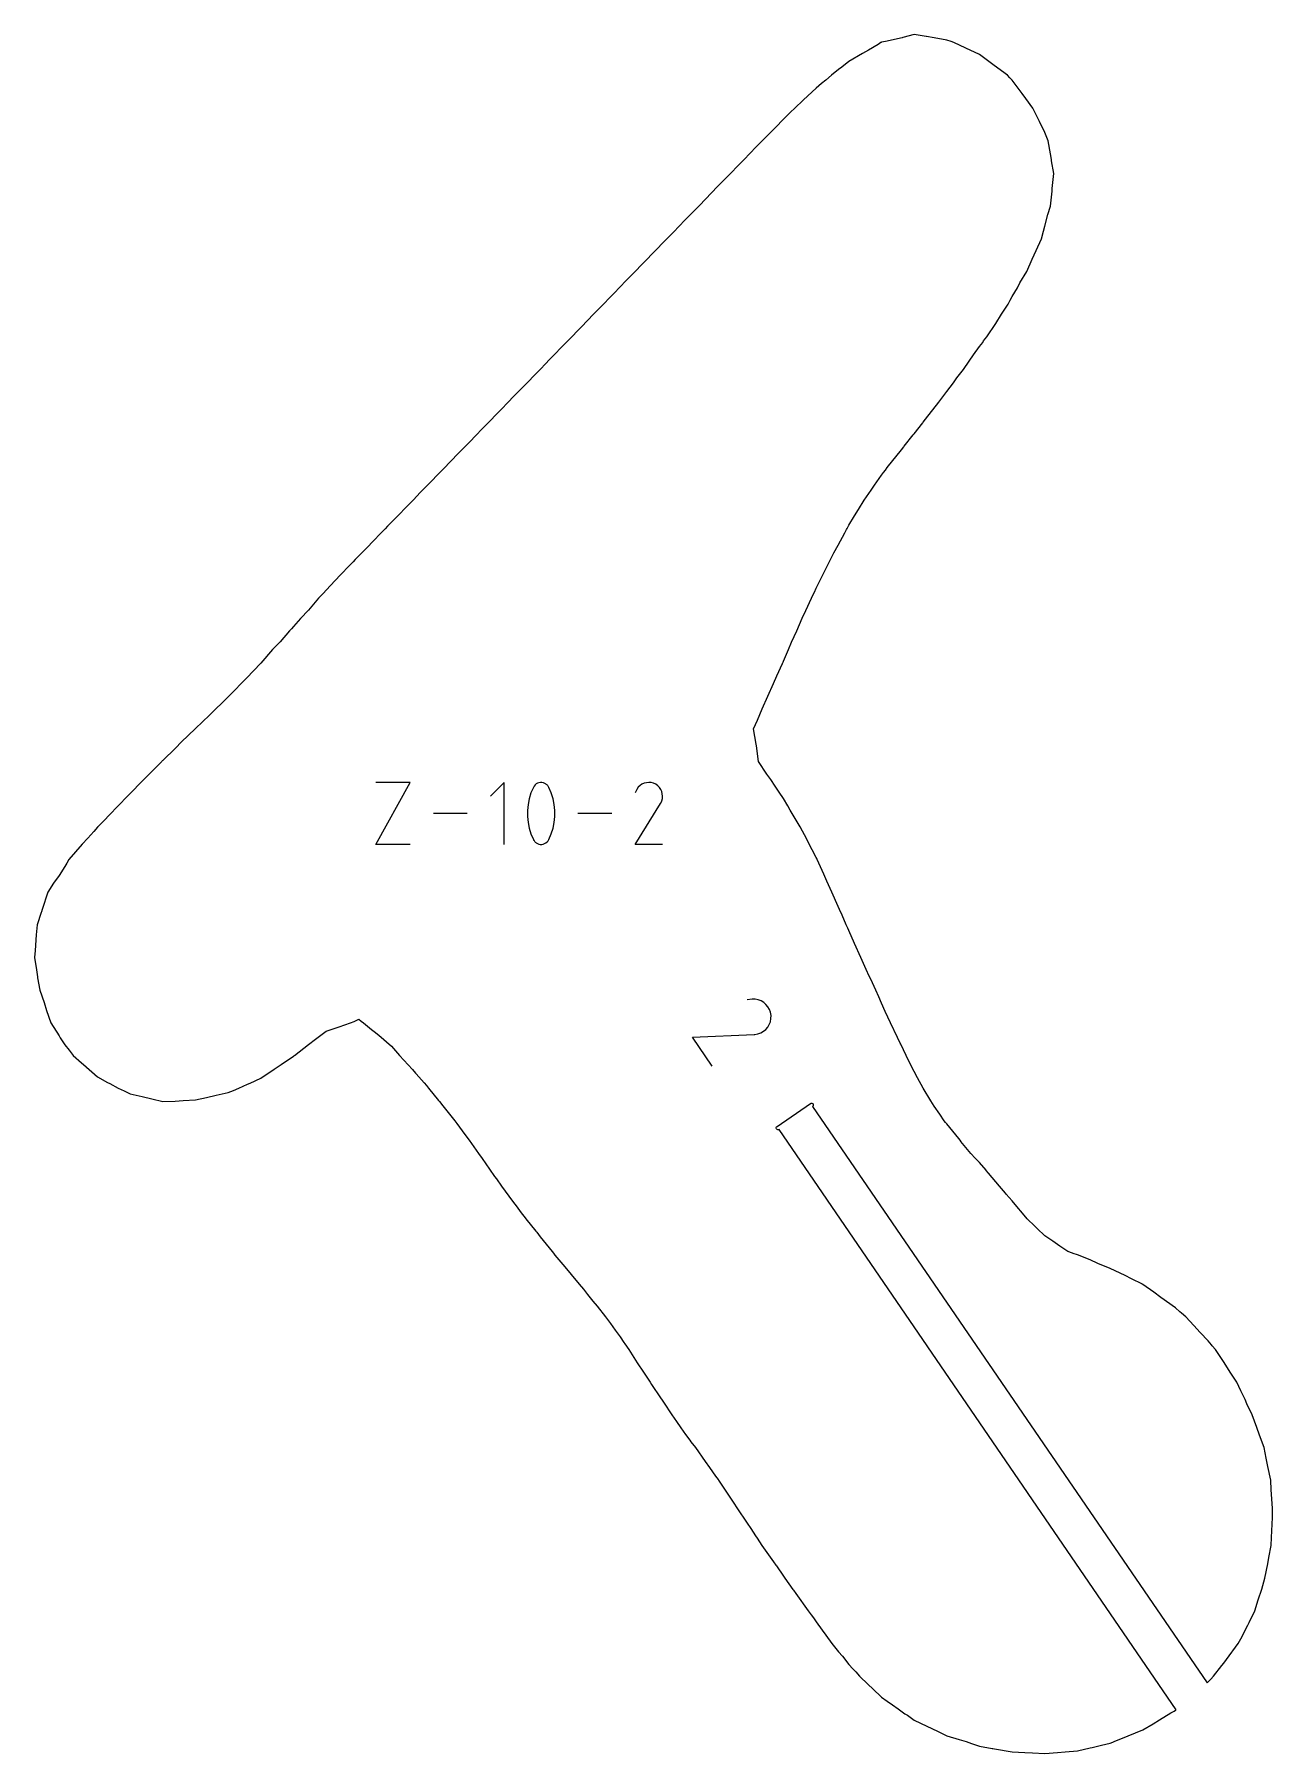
# Model space of a CAD drawing. Extents: x 0 to 560, y 0 to 480.
# Drawn here: x 280.68 to 315.58, y 84.88 to 133.33 of the extents above; entities that cross this region are included whole.
import ezdxf

# ---------------------------------------------------------------- set-up
doc = ezdxf.new("R2010")
doc.units = 0

msp = doc.modelspace()

# ---------------------------------------------------------------- linework, layer by layer
at = {"layer": 'annotation', "color": 1}
for p, q in [((290.304117, 110.501799), (291.27263, 112.246086)), ((291.27263, 112.246086), (290.304117, 112.246086)), ((293.922424, 112.246086), (293.534647, 111.858199)), ((293.922424, 110.501799), (293.922424, 112.246086)), ((294.676905, 111.950729), (294.626757, 111.788931)), ((294.743769, 112.107966), (294.676905, 111.950729)), ((294.766285, 112.14541), (294.743769, 112.107966)), ((294.743769, 112.107966), (294.743769, 112.107966)), ((294.794347, 112.177319), (294.766285, 112.14541)), ((294.827024, 112.203384), (294.794347, 112.177319)), ((294.863389, 112.223297), (294.827024, 112.203384)), ((294.90251, 112.236747), (294.863389, 112.223297)), ((294.943461, 112.243428), (294.90251, 112.236747)), ((294.985311, 112.24303), (294.943461, 112.243428)), ((295.027131, 112.235243), (294.985311, 112.24303)), ((295.067992, 112.21976), (295.027131, 112.235243)), ((295.083634, 112.21154), (295.067992, 112.21976)), ((295.067992, 112.21976), (295.067992, 112.21976)), ((295.098645, 112.202098), (295.083634, 112.21154)), ((295.11295, 112.19151), (295.098645, 112.202098)), ((295.126478, 112.179849), (295.11295, 112.19151)), ((295.139154, 112.16719), (295.126478, 112.179849)), ((295.150907, 112.153609), (295.139154, 112.16719)), ((295.161664, 112.13918), (295.150907, 112.153609)), ((295.171351, 112.123977), (295.161664, 112.13918)), ((295.179895, 112.108076), (295.171351, 112.123977)), ((295.247083, 111.950514), (295.179895, 112.108076)), ((295.179895, 112.108076), (295.179895, 112.108076)), ((295.297474, 111.788473), (295.247083, 111.950514)), ((297.661786, 112.052128), (297.610921, 111.954555)), ((297.702151, 112.109367), (297.661786, 112.052128)), ((297.750581, 112.157148), (297.702151, 112.109367)), ((297.805601, 112.195089), (297.750581, 112.157148)), ((297.86574, 112.222807), (297.805601, 112.195089)), ((297.929525, 112.239919), (297.86574, 112.222807)), ((297.995481, 112.246043), (297.929525, 112.239919)), ((298.062138, 112.240796), (297.995481, 112.246043)), ((298.12802, 112.223796), (298.062138, 112.240796)), ((298.191657, 112.19466), (298.12802, 112.223796)), ((298.248573, 112.154244), (298.191657, 112.19466)), ((298.191657, 112.19466), (298.191657, 112.19466)), ((298.296161, 112.105745), (298.248573, 112.154244)), ((298.333998, 112.050649), (298.296161, 112.105745)), ((298.361661, 111.990444), (298.333998, 112.050649)), ((298.378725, 111.926615), (298.361661, 111.990444)), ((298.38477, 111.860648), (298.378725, 111.926615)), ((294.593325, 111.623863), (294.576609, 111.456816)), ((294.576609, 111.456816), (294.576609, 111.289079)), ((294.626757, 111.788931), (294.593325, 111.623863)), ((295.331068, 111.623244), (295.297474, 111.788473)), ((295.347865, 111.456115), (295.331068, 111.623244)), ((295.347865, 111.288378), (295.347865, 111.456115)), ((297.609827, 110.501784), (298.325656, 111.654178)), ((298.325656, 111.654178), (298.326512, 111.655237)), ((298.325656, 111.654178), (298.325656, 111.654178)), ((298.326512, 111.655237), (298.327333, 111.656305)), ((298.327333, 111.656305), (298.328124, 111.657391)), ((298.328124, 111.657391), (298.32889, 111.658503)), ((298.32889, 111.658503), (298.329638, 111.659652)), ((298.329638, 111.659652), (298.330372, 111.660846)), ((298.330372, 111.660846), (298.331098, 111.662094)), ((298.331098, 111.662094), (298.331822, 111.663405)), ((298.331822, 111.663405), (298.332548, 111.664788)), ((298.332548, 111.664788), (298.362104, 111.728249)), ((298.332548, 111.664788), (298.332548, 111.664788)), ((298.362104, 111.728249), (298.37937, 111.794031)), ((298.37937, 111.794031), (298.38477, 111.860648)), ((292.880648, 111.373942), (291.926902, 111.373942)), ((294.576609, 111.289079), (294.593325, 111.121943)), ((294.593325, 111.121943), (294.626757, 110.956697)), ((294.626757, 110.956697), (294.676905, 110.794632)), ((295.247083, 110.794417), (295.297474, 110.956239)), ((295.297474, 110.956239), (295.331068, 111.121323)), ((295.331068, 111.121323), (295.347865, 111.288378)), ((296.955752, 111.373942), (296.002005, 111.373942)), ((291.27263, 110.501799), (290.304117, 110.501799)), ((294.676905, 110.794632), (294.743769, 110.637038)), ((294.743769, 110.637038), (294.743769, 110.637038)), ((294.743769, 110.637038), (294.752282, 110.621168)), ((294.752282, 110.621168), (294.761897, 110.606041)), ((294.761897, 110.606041), (294.772574, 110.591703)), ((294.772574, 110.591703), (294.784271, 110.578199)), ((294.784271, 110.578199), (294.79695, 110.565576)), ((294.79695, 110.565576), (294.810568, 110.553879)), ((294.810568, 110.553879), (294.825085, 110.543155)), ((294.825085, 110.543155), (294.840461, 110.533448)), ((294.840461, 110.533448), (294.856656, 110.524806)), ((294.856656, 110.524806), (294.856656, 110.524806)), ((294.856656, 110.524806), (294.897195, 110.509652)), ((294.897195, 110.509652), (294.938772, 110.502123)), ((294.938772, 110.502123), (294.980446, 110.501912)), ((294.980446, 110.501912), (295.021277, 110.508713)), ((295.021277, 110.508713), (295.060325, 110.522219)), ((295.060325, 110.522219), (295.096651, 110.542122)), ((295.096651, 110.542122), (295.129315, 110.568116)), ((295.129315, 110.568116), (295.157376, 110.599893)), ((295.157376, 110.599893), (295.179895, 110.637147)), ((295.179895, 110.637147), (295.247083, 110.794417)), ((295.179895, 110.637147), (295.179895, 110.637147)), ((298.384507, 110.501784), (297.609827, 110.501784)), ((300.906461, 106.138436), (300.766165, 106.121566)), ((300.996398, 106.137176), (300.906461, 106.138436)), ((301.082161, 106.120511), (300.996398, 106.137176)), ((301.162277, 106.089724), (301.082161, 106.120511)), ((301.235271, 106.046097), (301.162277, 106.089724)), ((301.299671, 105.990915), (301.235271, 106.046097)), ((301.354001, 105.92546), (301.299671, 105.990915)), ((301.396789, 105.851017), (301.354001, 105.92546)), ((301.42656, 105.768867), (301.396789, 105.851017)), ((301.441841, 105.680296), (301.42656, 105.768867)), ((301.440295, 105.590665), (301.441841, 105.680296)), ((301.441841, 105.680296), (301.441841, 105.680296)), ((299.225821, 105.068979), (300.966269, 105.146261)), ((300.966269, 105.146261), (300.966269, 105.146261)), ((300.966269, 105.146261), (300.968011, 105.146123)), ((300.968011, 105.146123), (300.969738, 105.146028)), ((300.969738, 105.146028), (300.971463, 105.145977)), ((300.971463, 105.145977), (300.973198, 105.145972)), ((300.973198, 105.145972), (300.974958, 105.146013)), ((300.974958, 105.146013), (300.976756, 105.146101)), ((300.976756, 105.146101), (300.978605, 105.146237)), ((300.978605, 105.146237), (300.980519, 105.146421)), ((300.980519, 105.146421), (300.982511, 105.146655)), ((300.982511, 105.146655), (301.071201, 105.161362)), ((300.982511, 105.146655), (300.982511, 105.146655)), ((301.071201, 105.161362), (301.153436, 105.190779)), ((301.153436, 105.190779), (301.227949, 105.233377)), ((301.227949, 105.233377), (301.293472, 105.28763)), ((301.293472, 105.28763), (301.348737, 105.352012)), ((301.348737, 105.352012), (301.392474, 105.424996)), ((301.392474, 105.424996), (301.423416, 105.505056)), ((301.423416, 105.505056), (301.440295, 105.590665)), ((299.787723, 104.248024), (299.225821, 105.068979))]:
    msp.add_line(p, q, dxfattribs=at)
at = {"layer": 'boundary', "color": 5}
for p, q in [((305.161077, 133.234217), (305.139982, 133.230377)), ((305.477402, 133.326524), (305.161077, 133.234217)), ((305.810693, 133.267541), (305.477402, 133.326524)), ((305.828037, 133.264531), (305.810693, 133.267541)), ((306.041259, 133.228993), (305.828037, 133.264531)), ((304.018899, 132.787755), (303.635981, 132.560681)), ((304.193778, 132.881021), (304.018899, 132.787755)), ((304.46013, 133.044004), (304.193778, 132.881021)), ((304.541431, 133.093364), (304.46013, 133.044004)), ((304.549061, 133.098105), (304.541431, 133.093364)), ((304.556692, 133.102846), (304.549061, 133.098105)), ((304.670972, 133.129819), (304.556692, 133.102846)), ((305.139982, 133.230377), (304.670972, 133.129819)), ((306.398113, 133.167907), (306.041259, 133.228993)), ((306.515986, 133.123313), (306.398113, 133.167907)), ((306.594503, 133.093364), (306.515986, 133.123313)), ((306.932608, 132.939702), (306.594503, 133.093364)), ((307.318823, 132.758234), (306.932608, 132.939702)), ((307.584852, 132.563276), (307.318823, 132.758234)), ((303.342494, 132.332608), (303.144438, 132.17265)), ((303.437926, 132.400724), (303.342494, 132.332608)), ((303.635981, 132.560681), (303.437926, 132.400724)), ((307.729671, 132.45302), (307.584852, 132.563276)), ((308.1088, 132.17265), (307.729671, 132.45302)), ((302.715271, 131.814213), (302.483937, 131.594194)), ((302.868845, 131.945827), (302.715271, 131.814213)), ((302.990864, 132.041041), (302.868845, 131.945827)), ((303.144438, 132.17265), (302.990864, 132.041041)), ((308.174167, 132.106662), (308.1088, 132.17265)), ((308.239535, 132.040673), (308.174167, 132.106662)), ((308.51928, 131.660571), (308.239535, 132.040673)), ((302.345945, 131.471959), (302.114611, 131.251943)), ((302.483937, 131.594194), (302.345945, 131.471959)), ((308.628288, 131.517063), (308.51928, 131.660571)), ((308.82205, 131.251943), (308.628288, 131.517063)), ((301.79456, 130.936444), (301.565308, 130.704338)), ((301.914856, 131.055966), (301.79456, 130.936444)), ((301.994315, 131.132415), (301.914856, 131.055966)), ((302.114611, 131.251943), (301.994315, 131.132415)), ((309.010156, 130.869622), (308.82205, 131.251943)), ((309.160245, 130.557788), (309.010156, 130.869622)), ((301.194383, 130.331232), (301.072005, 130.205298)), ((301.423636, 130.563337), (301.194383, 130.331232)), ((301.565308, 130.704338), (301.423636, 130.563337)), ((309.196743, 130.468112), (309.160245, 130.557788)), ((309.252146, 130.331232), (309.196743, 130.468112)), ((309.317369, 129.958854), (309.252146, 130.331232)), ((300.873849, 130.001421), (300.65454, 129.775724)), ((300.996227, 130.127356), (300.873849, 130.001421)), ((301.072005, 130.205298), (300.996227, 130.127356)), ((309.345131, 129.796716), (309.317369, 129.958854)), ((300.299578, 129.410519), (300.167257, 129.274334)), ((300.518887, 129.636215), (300.299578, 129.410519)), ((300.65454, 129.775724), (300.518887, 129.636215)), ((309.35061, 129.766235), (309.345131, 129.796716)), ((309.414326, 129.410519), (309.35061, 129.766235)), ((309.368888, 128.983189), (309.414326, 129.410519)), ((299.953139, 129.054041), (299.74368, 128.838595)), ((300.08546, 129.190223), (299.953139, 129.054041)), ((300.167257, 129.274334), (300.08546, 129.190223)), ((309.319312, 128.489808), (309.36243, 128.905429)), ((309.36243, 128.905429), (309.36583, 128.946822)), ((309.36583, 128.946822), (309.368888, 128.983189)), ((299.404556, 128.489808), (299.262384, 128.343663)), ((299.614014, 128.705256), (299.404556, 128.489808)), ((299.74368, 128.838595), (299.614014, 128.705256)), ((309.248203, 128.246272), (309.319312, 128.489808)), ((298.832606, 127.901758), (298.70903, 127.774583)), ((299.032428, 128.107242), (298.832606, 127.901758)), ((299.1746, 128.253388), (299.032428, 128.107242)), ((299.262384, 128.343663), (299.1746, 128.253388)), ((309.123523, 127.783752), (309.160245, 127.920136)), ((309.160245, 127.920136), (309.248203, 128.246272)), ((298.509208, 127.5691), (298.3574, 127.412929)), ((298.70903, 127.774583), (298.509208, 127.5691)), ((308.911182, 127.233491), (309.067275, 127.569101)), ((309.067275, 127.569101), (309.123523, 127.783752)), ((297.921863, 126.964616), (297.804605, 126.843851)), ((298.111718, 127.160075), (297.921863, 126.964616)), ((298.263526, 127.316244), (298.111718, 127.160075)), ((298.3574, 127.412929), (298.263526, 127.316244)), ((308.648105, 126.648387), (308.806814, 126.995558)), ((308.806814, 126.995558), (308.911182, 127.233491)), ((297.452975, 126.481699), (297.352783, 126.378513)), ((297.61475, 126.648387), (297.452975, 126.481699)), ((297.804605, 126.843851), (297.61475, 126.648387)), ((308.454914, 126.32282), (308.648105, 126.648387)), ((297.011457, 126.026883), (296.900497, 125.912619)), ((297.191007, 126.211823), (297.011457, 126.026883)), ((297.352783, 126.378513), (297.191007, 126.211823)), ((308.239534, 125.936951), (308.384735, 126.188548)), ((308.384735, 126.188548), (308.454914, 126.32282)), ((296.548866, 125.550496), (296.442377, 125.44085)), ((296.720946, 125.727676), (296.548866, 125.550496)), ((296.900497, 125.912619), (296.720946, 125.727676)), ((307.939678, 125.44617), (308.12976, 125.727676)), ((308.12976, 125.727676), (308.184647, 125.832314)), ((308.184647, 125.832314), (308.239534, 125.936951)), ((296.100854, 125.08922), (295.996136, 124.981416)), ((296.270297, 125.263669), (296.100854, 125.08922)), ((296.442377, 125.44085), (296.270297, 125.263669)), ((307.524134, 124.806969), (307.775606, 125.176932)), ((307.775606, 125.176932), (307.939678, 125.44617)), ((295.644506, 124.61942), (295.531774, 124.503385)), ((295.826693, 124.806969), (295.644506, 124.61942)), ((295.996136, 124.981416), (295.826693, 124.806969)), ((307.150616, 124.294864), (307.318823, 124.527481)), ((307.318823, 124.527481), (307.4076, 124.646492)), ((307.4076, 124.646492), (307.435359, 124.687953)), ((307.435359, 124.687953), (307.524134, 124.806969)), ((295.091623, 124.050337), (294.932226, 123.886255)), ((295.190189, 124.151752), (295.091623, 124.050337)), ((295.349586, 124.315835), (295.190189, 124.151752)), ((295.531774, 124.503385), (295.349586, 124.315835)), ((306.862766, 123.886255), (307.030975, 124.118874)), ((307.030975, 124.118874), (307.150616, 124.294864)), ((294.621109, 123.56611), (294.428876, 123.368239)), ((294.739993, 123.688382), (294.621109, 123.56611)), ((294.932226, 123.886255), (294.739993, 123.688382)), ((306.581535, 123.505851), (306.679344, 123.645746)), ((306.679344, 123.645746), (306.862766, 123.886255)), ((294.18685, 123.119302), (294.03741, 122.965545)), ((294.279436, 123.21448), (294.18685, 123.119302)), ((294.428876, 123.368239), (294.279436, 123.21448)), ((306.174951, 122.965545), (306.259396, 123.076663)), ((306.259396, 123.076663), (306.313668, 123.154218)), ((306.313668, 123.154218), (306.398113, 123.265338)), ((306.398113, 123.265338), (306.581535, 123.505851)), ((293.710356, 122.629316), (293.508165, 122.421379)), ((293.835219, 122.757606), (293.710356, 122.629316)), ((294.03741, 122.965545), (293.835219, 122.757606)), ((305.797664, 122.481875), (306.174951, 122.965545)), ((293.281671, 122.188527), (293.141944, 122.044837)), ((293.368438, 122.277686), (293.281671, 122.188527)), ((293.508165, 122.421379), (293.368438, 122.277686)), ((305.477402, 122.073035), (305.723298, 122.382407)), ((305.723298, 122.382407), (305.733352, 122.395031)), ((305.733352, 122.395031), (305.797664, 122.481875)), ((292.799358, 121.692625), (292.587454, 121.474715)), ((292.93004, 121.826928), (292.799358, 121.692625)), ((293.141944, 122.044837), (292.93004, 121.826928)), ((304.719224, 121.124124), (305.115667, 121.622268)), ((305.115667, 121.622268), (305.181584, 121.707979)), ((305.181584, 121.707979), (305.192248, 121.721215)), ((305.192248, 121.721215), (305.452838, 122.044837)), ((305.452838, 122.044837), (305.46512, 122.058935)), ((305.46512, 122.058935), (305.477402, 122.073035)), ((292.246598, 121.124124), (292.024972, 120.896103)), ((292.376602, 121.257845), (292.246598, 121.124124)), ((292.45745, 121.340992), (292.376602, 121.257845)), ((292.587454, 121.474715), (292.45745, 121.340992)), ((304.664159, 121.048778), (304.719224, 121.124124)), ((291.88837, 120.755512), (291.666744, 120.527488)), ((292.024972, 120.896103), (291.88837, 120.755512)), ((304.362863, 120.624965), (304.556692, 120.901247)), ((304.556692, 120.901247), (304.611758, 120.976598)), ((304.611758, 120.976598), (304.664159, 121.048778)), ((291.351815, 120.203413), (291.120325, 119.965249)), ((291.471955, 120.327021), (291.351815, 120.203413)), ((291.546603, 120.403879), (291.471955, 120.327021)), ((291.666744, 120.527488), (291.546603, 120.403879)), ((303.909009, 119.941594), (304.066811, 120.203413)), ((304.066811, 120.203413), (304.26064, 120.479695)), ((304.26064, 120.479695), (304.362863, 120.624965)), ((290.977523, 119.818156), (290.746033, 119.579991)), ((291.120325, 119.965249), (290.977523, 119.818156)), ((303.635981, 119.494175), (303.793782, 119.755996)), ((303.793782, 119.755996), (303.909009, 119.941594)), ((290.457181, 119.282706), (290.215837, 119.034407)), ((290.567467, 119.396169), (290.457181, 119.282706)), ((290.635748, 119.466526), (290.567467, 119.396169)), ((290.746033, 119.579991), (290.635748, 119.466526)), ((303.337761, 118.931073), (303.518252, 119.282706)), ((303.518252, 119.282706), (303.56773, 119.372514)), ((303.56773, 119.372514), (303.586503, 119.404365)), ((303.586503, 119.404365), (303.635981, 119.494175)), ((290.066667, 118.880641), (289.825323, 118.632341)), ((290.215837, 119.034407), (290.066667, 118.880641)), ((303.035595, 118.361992), (303.216087, 118.713623)), ((303.216087, 118.713623), (303.337761, 118.931073)), ((289.565121, 118.361992), (289.3127, 118.09532)), ((289.664331, 118.465326), (289.565121, 118.361992)), ((289.726114, 118.529011), (289.664331, 118.465326)), ((289.825323, 118.632341), (289.726114, 118.529011)), ((302.913934, 118.114202), (303.035595, 118.361992)), ((289.157033, 117.934868), (288.904612, 117.668197)), ((289.3127, 118.09532), (289.157033, 117.934868)), ((302.715271, 117.716704), (302.836932, 117.964493)), ((302.836932, 117.964493), (302.913934, 118.114202)), ((288.692827, 117.441282), (288.406553, 117.099815)), ((288.771068, 117.526242), (288.692827, 117.441282)), ((288.826372, 117.58324), (288.771068, 117.526242)), ((288.904612, 117.668197), (288.826372, 117.58324)), ((302.42122, 117.089651), (302.580364, 117.441282)), ((302.580364, 117.441282), (302.63081, 117.545124)), ((302.63081, 117.545124), (302.664826, 117.612865)), ((302.664826, 117.612865), (302.715271, 117.716704)), ((288.179877, 116.866226), (287.983902, 116.638087)), ((288.406553, 117.099815), (288.179877, 116.866226)), ((302.165523, 116.520574), (302.324668, 116.872202)), ((302.324668, 116.872202), (302.42122, 117.089651)), ((287.869849, 116.520574), (287.60659, 116.211943)), ((287.926876, 116.57933), (287.869849, 116.520574)), ((287.983902, 116.638087), (287.926876, 116.57933)), ((302.023482, 116.197352), (302.165523, 116.520574)), ((287.395924, 115.994912), (287.063191, 115.608325)), ((287.60659, 116.211943), (287.395924, 115.994912)), ((301.79456, 115.664834), (301.936601, 115.988056)), ((301.936601, 115.988056), (302.023482, 116.197352)), ((287.054961, 115.599861), (286.669813, 115.195264)), ((287.059076, 115.604093), (287.054961, 115.599861)), ((287.063191, 115.608325), (287.059076, 115.604093)), ((301.605346, 115.24823), (301.765419, 115.599861)), ((301.765419, 115.599861), (301.77832, 115.628269)), ((301.77832, 115.628269), (301.781659, 115.636423)), ((301.781659, 115.636423), (301.79456, 115.664834)), ((286.546772, 115.068984), (286.292106, 114.813536)), ((286.669813, 115.195264), (286.546772, 115.068984)), ((301.352156, 114.67915), (301.512229, 115.030781)), ((301.512229, 115.030781), (301.605346, 115.24823)), ((286.006515, 114.531022), (285.743215, 114.27317)), ((286.142481, 114.663079), (286.006515, 114.531022)), ((286.151008, 114.671115), (286.142481, 114.663079)), ((286.159534, 114.67915), (286.151008, 114.671115)), ((286.292106, 114.813536), (286.159534, 114.67915)), ((301.189464, 114.318899), (301.352156, 114.67915)), ((285.613355, 114.139804), (285.22177, 113.768586)), ((285.743215, 114.27317), (285.613355, 114.139804)), ((300.951725, 113.75844), (301.061589, 114.005954)), ((301.061589, 114.005954), (301.189464, 114.318899)), ((284.829509, 113.3909), (284.65514, 113.211259)), ((285.211906, 113.75844), (284.829509, 113.3909)), ((285.216838, 113.763513), (285.211906, 113.75844)), ((285.22177, 113.768586), (285.216838, 113.763513)), ((301.020387, 113.321815), (300.951725, 113.75844)), ((284.65514, 113.211259), (284.30106, 112.867918)), ((301.036688, 113.274354), (301.020387, 113.321815)), ((301.085535, 112.837729), (301.036688, 113.274354)), ((283.925119, 112.489922), (283.722899, 112.281829)), ((284.27174, 112.837729), (283.925119, 112.489922)), ((284.2864, 112.852824), (284.27174, 112.837729)), ((284.30106, 112.867918), (284.2864, 112.852824)), ((301.324003, 112.481038), (301.085535, 112.837729)), ((301.432797, 112.327628), (301.324003, 112.481038)), ((283.359576, 111.917019), (282.997997, 111.544775)), ((283.369962, 111.927716), (283.359576, 111.917019)), ((283.380349, 111.938415), (283.369962, 111.927716)), ((283.722899, 112.281829), (283.380349, 111.938415)), ((301.55949, 112.144549), (301.432797, 112.327628)), ((301.713367, 111.917019), (301.55949, 112.144549)), ((301.753964, 111.853218), (301.713367, 111.917019)), ((282.997997, 111.544775), (282.83165, 111.37327)), ((301.79456, 111.789416), (301.753964, 111.853218)), ((301.912524, 111.589541), (301.79456, 111.789416)), ((301.982967, 111.469768), (301.912524, 111.589541)), ((302.068975, 111.324638), (301.982967, 111.469768)), ((282.459639, 110.989232), (282.351489, 110.864933)), ((282.462902, 110.99277), (282.459639, 110.989232)), ((282.466165, 110.996308), (282.462902, 110.99277)), ((282.606455, 111.140936), (282.466165, 110.996308)), ((282.83165, 111.37327), (282.606455, 111.140936)), ((302.263403, 110.996308), (302.068975, 111.324638)), ((302.44717, 110.644249), (302.263403, 110.996308)), ((282.030672, 110.509191), (281.651234, 110.075598)), ((282.188342, 110.678013), (282.030672, 110.509191)), ((282.351489, 110.864933), (282.188342, 110.678013)), ((302.490249, 110.55967), (302.44717, 110.644249)), ((302.715271, 110.131567), (302.490249, 110.55967)), ((281.651234, 110.075598), (281.596291, 109.975868)), ((302.729064, 110.103582), (302.715271, 110.131567)), ((302.742858, 110.075598), (302.729064, 110.103582)), ((302.927505, 109.662843), (302.742858, 110.075598)), ((281.375072, 109.621543), (281.223143, 109.406787)), ((281.538928, 109.873442), (281.375072, 109.621543)), ((281.593872, 109.973173), (281.538928, 109.873442)), ((281.596291, 109.975868), (281.593872, 109.973173)), ((303.016653, 109.466382), (302.927505, 109.662843)), ((281.059286, 109.154887), (280.900469, 108.662417)), ((281.223143, 109.406787), (281.059286, 109.154887)), ((303.157615, 109.154887), (303.016653, 109.466382)), ((303.334628, 108.750784), (303.157615, 109.154887)), ((280.874363, 108.584601), (280.762218, 108.234178)), ((280.878887, 108.597952), (280.874363, 108.584601)), ((280.900469, 108.662417), (280.878887, 108.597952)), ((303.373299, 108.662397), (303.334628, 108.750784)), ((303.444794, 108.504176), (303.373299, 108.662397)), ((280.762218, 108.234178), (280.735348, 107.951612)), ((303.564783, 108.234178), (303.444794, 108.504176)), ((303.608406, 108.135236), (303.564783, 108.234178)), ((303.635981, 108.07328), (303.608406, 108.135236)), ((303.793545, 107.710623), (303.635981, 108.07328)), ((280.735348, 107.951612), (280.698276, 107.506601)), ((303.970219, 107.313466), (303.793545, 107.710623)), ((280.698276, 107.506601), (280.680333, 107.313466)), ((280.680333, 107.313466), (280.738401, 106.965508)), ((304.123632, 106.975054), (303.970219, 107.313466)), ((280.738401, 106.965508), (280.768536, 106.773195)), ((280.768536, 106.773195), (280.772795, 106.742314)), ((280.772795, 106.742314), (280.834485, 106.392756)), ((304.210702, 106.790369), (304.123632, 106.975054)), ((304.253138, 106.70174), (304.210702, 106.790369)), ((304.392688, 106.392756), (304.253138, 106.70174)), ((280.834485, 106.392756), (280.953815, 106.041125)), ((304.478054, 106.200505), (304.392688, 106.392756)), ((304.556692, 106.02897), (304.478054, 106.200505)), ((280.953815, 106.041125), (281.0223, 105.823675)), ((281.0223, 105.823675), (281.141632, 105.472045)), ((304.662068, 105.795651), (304.556692, 106.02897)), ((304.81117, 105.472045), (304.662068, 105.795651)), ((281.141632, 105.472045), (281.377246, 105.10468)), ((288.599957, 105.009228), (288.904612, 105.240181)), ((288.904612, 105.240181), (289.274994, 105.360019)), ((289.274994, 105.360019), (289.593447, 105.472045)), ((289.593447, 105.472045), (289.692193, 105.513286)), ((289.692193, 105.513286), (289.825323, 105.57125)), ((289.825323, 105.57125), (289.891804, 105.521648)), ((289.891804, 105.521648), (289.958285, 105.472045)), ((289.958285, 105.472045), (290.18184, 105.287674)), ((290.18184, 105.287674), (290.253985, 105.231166)), ((290.253985, 105.231166), (290.384398, 105.120041)), ((305.004416, 105.058037), (304.81117, 105.472045)), ((281.377246, 105.10468), (281.409905, 105.053753)), ((281.409905, 105.053753), (281.410958, 105.052111)), ((281.410958, 105.052111), (281.538928, 104.852614)), ((281.538928, 104.852614), (281.658189, 104.701974)), ((281.658189, 104.701974), (281.777451, 104.551335)), ((288.007057, 104.551335), (288.403247, 104.860039)), ((288.403247, 104.860039), (288.599957, 105.009228)), ((290.384398, 105.120041), (290.746034, 104.813341)), ((290.746034, 104.813341), (290.859974, 104.682263)), ((290.859974, 104.682263), (290.973771, 104.551335)), ((305.081282, 104.901819), (305.004416, 105.058037)), ((305.096874, 104.871063), (305.081282, 104.901819)), ((305.247871, 104.551334), (305.096874, 104.871063)), ((281.777451, 104.551335), (282.007627, 104.347963)), ((282.007627, 104.347963), (282.009163, 104.346578)), ((282.009163, 104.346578), (282.06009, 104.301736)), ((282.06009, 104.301736), (282.459639, 103.949322)), ((287.063191, 103.91505), (287.438868, 104.167627)), ((287.438868, 104.167627), (287.632735, 104.297207)), ((287.632735, 104.297207), (287.983902, 104.534661)), ((287.983902, 104.534661), (287.995479, 104.542998)), ((287.995479, 104.542998), (288.007057, 104.551335)), ((290.973771, 104.551335), (291.335068, 104.1534)), ((305.362666, 104.320906), (305.247871, 104.551334)), ((305.477402, 104.102689), (305.362666, 104.320906)), ((282.459639, 103.949322), (282.745431, 103.78817)), ((282.745431, 103.78817), (282.803802, 103.759214)), ((282.803802, 103.759214), (283.038738, 103.630624)), ((286.441459, 103.630624), (286.686, 103.742232)), ((286.686, 103.742232), (286.76528, 103.776483)), ((286.76528, 103.776483), (287.063191, 103.91505)), ((291.335068, 104.1534), (291.424623, 104.056685)), ((291.424623, 104.056685), (291.444304, 104.033871)), ((291.444304, 104.033871), (291.666744, 103.78504)), ((291.666744, 103.78504), (291.729071, 103.707832)), ((291.729071, 103.707832), (291.791399, 103.630624)), ((305.571247, 103.924613), (305.477402, 104.102689)), ((305.728235, 103.630624), (305.571247, 103.924613)), ((283.038738, 103.630624), (283.209544, 103.55288)), ((283.209544, 103.55288), (283.380349, 103.475135)), ((283.380349, 103.475135), (283.716458, 103.395607)), ((283.716458, 103.395607), (283.991281, 103.328688)), ((283.991281, 103.328688), (284.30106, 103.254227)), ((284.30106, 103.254227), (284.65269, 103.26913)), ((284.65269, 103.26913), (284.87014, 103.285437)), ((284.87014, 103.285437), (285.22177, 103.300338)), ((285.22177, 103.300338), (285.534839, 103.370567)), ((285.534839, 103.370567), (285.80582, 103.435084)), ((285.80582, 103.435084), (286.142481, 103.508523)), ((286.142481, 103.508523), (286.29197, 103.569573)), ((286.29197, 103.569573), (286.441459, 103.630624)), ((291.791399, 103.630624), (292.066877, 103.287062)), ((292.066877, 103.287062), (292.096109, 103.251552)), ((292.096109, 103.251552), (292.191605, 103.137072)), ((301.611563, 102.551831), (302.557259, 103.199113)), ((302.557259, 103.199113), (302.575198, 103.20678)), ((302.575198, 103.20678), (302.594706, 103.206997)), ((302.594706, 103.206997), (302.612813, 103.199733)), ((302.612813, 103.199733), (302.626761, 103.186093)), ((305.950588, 103.269621), (305.728235, 103.630624)), ((306.040824, 103.128178), (305.950588, 103.269621)), ((292.191605, 103.137072), (292.530715, 102.709914)), ((292.530715, 102.709914), (292.559085, 102.673501)), ((302.627381, 103.13054), (302.613741, 103.116592)), ((302.613741, 103.116592), (313.731741, 86.872898)), ((302.626761, 103.186093), (302.634427, 103.168154)), ((302.634645, 103.148646), (302.627381, 103.13054)), ((302.634427, 103.168154), (302.634645, 103.148646)), ((306.198407, 102.90048), (306.040824, 103.128178)), ((306.324214, 102.709913), (306.198407, 102.90048)), ((306.361163, 102.667019), (306.324214, 102.709913)), ((292.559085, 102.673501), (292.587455, 102.637088)), ((292.587455, 102.637088), (292.815717, 102.321198)), ((292.815717, 102.321198), (292.930277, 102.16605)), ((301.590658, 102.519776), (301.597922, 102.537883)), ((301.590876, 102.500269), (301.590658, 102.519776)), ((301.598543, 102.482329), (301.590876, 102.500269)), ((301.597922, 102.537883), (301.611563, 102.551831)), ((301.612491, 102.468689), (301.598543, 102.482329)), ((301.630597, 102.461425), (301.612491, 102.468689)), ((301.650105, 102.461643), (301.630597, 102.461425)), ((301.668044, 102.469309), (301.650105, 102.461643)), ((312.862242, 86.11429), (301.668044, 102.469309)), ((306.398113, 102.624124), (306.361163, 102.667019)), ((306.731484, 102.210963), (306.398113, 102.624124)), ((292.930277, 102.16605), (293.198552, 101.789203)), ((293.198552, 101.789203), (293.300663, 101.644939)), ((306.770954, 102.161686), (306.731484, 102.210963)), ((306.79179, 102.136018), (306.770954, 102.161686)), ((306.795175, 102.132088), (306.79179, 102.136018)), ((307.07739, 101.789203), (306.795175, 102.132088)), ((307.198106, 101.661809), (307.07739, 101.789203)), ((293.300663, 101.644939), (293.406055, 101.49634)), ((293.406055, 101.49634), (293.508165, 101.352077)), ((293.508165, 101.352077), (293.65326, 101.14471)), ((307.318823, 101.534414), (307.198106, 101.661809)), ((307.502668, 101.317286), (307.318823, 101.534414)), ((307.509287, 101.309418), (307.502668, 101.317286)), ((307.568639, 101.238803), (307.509287, 101.309418)), ((293.65326, 101.14471), (293.700868, 101.075858)), ((293.700868, 101.075858), (293.845962, 100.868491)), ((293.845962, 100.868491), (294.159572, 100.446496)), ((307.881401, 100.868491), (307.568639, 101.238803)), ((308.048598, 100.674934), (307.881401, 100.868491)), ((294.159572, 100.446496), (294.222278, 100.361835)), ((294.222278, 100.361835), (294.232364, 100.348249)), ((294.232364, 100.348249), (294.428876, 100.084147)), ((308.072337, 100.646005), (308.048598, 100.674934)), ((308.239535, 100.452448), (308.072337, 100.646005)), ((308.371904, 100.294375), (308.239535, 100.452448)), ((308.528991, 100.105855), (308.371904, 100.294375)), ((294.428876, 100.084147), (294.482512, 100.015964)), ((294.482512, 100.015964), (294.536148, 99.947782)), ((294.536148, 99.947782), (294.816831, 99.596822)), ((308.661361, 99.947782), (308.528991, 100.105855)), ((308.880621, 99.743211), (308.661361, 99.947782)), ((294.816831, 99.596822), (294.837934, 99.570571)), ((294.837934, 99.570571), (294.940007, 99.441997)), ((294.940007, 99.441997), (295.270377, 99.027071)), ((308.940984, 99.67554), (308.880621, 99.743211)), ((309.160245, 99.47097), (308.940984, 99.67554)), ((309.384961, 99.32391), (309.160245, 99.47097)), ((309.584825, 99.174131), (309.384961, 99.32391)), ((295.270377, 99.027071), (295.309981, 98.977399)), ((295.309981, 98.977399), (295.349586, 98.927724)), ((295.349586, 98.927724), (295.626637, 98.600463)), ((309.809541, 99.027071), (309.584825, 99.174131)), ((309.936456, 98.985649), (309.809541, 99.027071)), ((309.954041, 98.976142), (309.936456, 98.985649)), ((310.080955, 98.934721), (309.954041, 98.976142)), ((310.432586, 98.794761), (310.080955, 98.934721)), ((295.626637, 98.600463), (295.806263, 98.382252)), ((295.806263, 98.382252), (296.039323, 98.106361)), ((310.650035, 98.691701), (310.432586, 98.794761)), ((311.001664, 98.551742), (310.650035, 98.691701)), ((311.419658, 98.352303), (311.001664, 98.551742)), ((311.59802, 98.256294), (311.419658, 98.352303)), ((296.039323, 98.106361), (296.154811, 97.963379)), ((296.154811, 97.963379), (296.270297, 97.820394)), ((311.910452, 98.106361), (311.59802, 98.256294)), ((311.916414, 98.103031), (311.910452, 98.106361)), ((311.922375, 98.099701), (311.916414, 98.103031)), ((312.228358, 97.885317), (311.922375, 98.099701)), ((312.427411, 97.734815), (312.228358, 97.885317)), ((296.270297, 97.820394), (296.420916, 97.630302)), ((296.420916, 97.630302), (296.540716, 97.48357)), ((296.540716, 97.48357), (296.774302, 97.185651)), ((312.843087, 97.439374), (312.427411, 97.734815)), ((312.967809, 97.332719), (312.843087, 97.439374)), ((296.774302, 97.185651), (296.915125, 96.994842)), ((296.915125, 96.994842), (297.050185, 96.814892)), ((313.011918, 97.292307), (312.967809, 97.332719)), ((313.136641, 97.185651), (313.011918, 97.292307)), ((313.363549, 96.94333), (313.136641, 97.185651)), ((313.53689, 96.750181), (313.363549, 96.94333)), ((297.050185, 96.814892), (297.191007, 96.624083)), ((297.191007, 96.624083), (297.29712, 96.463261)), ((297.29712, 96.463261), (297.323914, 96.425761)), ((297.323914, 96.425761), (297.430028, 96.26494)), ((313.763798, 96.507861), (313.53689, 96.750181)), ((313.857586, 96.398551), (313.763798, 96.507861)), ((297.430028, 96.26494), (297.672928, 95.890256)), ((313.877048, 96.37425), (313.857586, 96.398551)), ((313.970836, 96.26494), (313.877048, 96.37425)), ((314.212264, 95.898341), (313.970836, 96.26494)), ((297.672928, 95.890256), (297.845689, 95.632219)), ((297.845689, 95.632219), (298.032475, 95.344229)), ((314.384829, 95.628072), (314.212264, 95.898341)), ((314.570122, 95.344229), (314.384829, 95.628072)), ((298.032475, 95.344229), (298.072097, 95.284617)), ((298.072097, 95.284617), (298.111718, 95.225003)), ((298.111718, 95.225003), (298.291699, 94.957364)), ((298.291699, 94.957364), (298.407689, 94.779793)), ((314.627316, 95.224509), (314.570122, 95.344229)), ((314.684507, 95.104788), (314.627316, 95.224509)), ((314.803014, 94.856097), (314.684507, 95.104788)), ((298.407689, 94.779793), (298.649808, 94.423519)), ((314.856566, 94.739714), (314.803014, 94.856097)), ((315.007585, 94.423519), (314.856566, 94.739714)), ((298.649808, 94.423519), (298.781266, 94.235502)), ((298.781266, 94.235502), (298.90097, 94.061562)), ((298.90097, 94.061562), (299.032428, 93.873545)), ((315.134082, 94.071888), (315.007585, 94.423519)), ((315.210344, 93.854438), (315.134082, 94.071888)), ((299.032428, 93.873545), (299.156016, 93.709932)), ((299.156016, 93.709932), (299.186821, 93.666422)), ((299.186821, 93.666422), (299.310409, 93.502809)), ((315.33684, 93.502808), (315.210344, 93.854438)), ((299.310409, 93.502809), (299.589633, 93.111733)), ((299.589633, 93.111733), (299.712754, 92.939474)), ((315.398563, 93.20865), (315.33684, 93.502808)), ((315.446403, 92.973005), (315.398563, 93.20865)), ((299.712754, 92.939474), (299.880948, 92.701732)), ((299.880948, 92.701732), (299.953139, 92.600105)), ((299.953139, 92.600105), (299.959383, 92.591101)), ((299.959383, 92.591101), (299.965626, 92.582097)), ((299.965626, 92.582097), (300.038401, 92.471464)), ((315.530803, 92.582097), (315.446403, 92.973005)), ((315.542603, 92.312658), (315.530803, 92.582097)), ((300.038401, 92.471464), (300.207839, 92.21581)), ((300.207839, 92.21581), (300.300664, 92.07935)), ((300.300664, 92.07935), (300.574155, 91.661387)), ((315.572974, 91.80014), (315.542603, 92.312658)), ((300.574155, 91.661387), (300.673866, 91.515102)), ((315.572563, 91.530507), (315.57955, 91.661387)), ((315.57955, 91.661387), (315.572974, 91.80014)), ((300.673866, 91.515102), (300.774138, 91.371259)), ((300.774138, 91.371259), (300.873849, 91.224975)), ((300.873849, 91.224975), (301.002854, 91.01963)), ((315.548299, 90.968802), (315.572563, 91.530507)), ((301.002854, 91.01963), (301.05397, 90.946022)), ((301.05397, 90.946022), (301.182976, 90.740677)), ((301.182976, 90.740677), (301.50801, 90.284769)), ((315.47241, 90.402305), (315.535671, 90.740677)), ((315.535671, 90.740677), (315.548299, 90.968802)), ((301.50801, 90.284769), (301.579277, 90.188467)), ((301.579277, 90.188467), (301.592897, 90.169041)), ((301.592897, 90.169041), (301.79456, 89.882135)), ((315.361965, 89.819966), (315.44372, 90.231435)), ((315.44372, 90.231435), (315.47241, 90.402305)), ((301.79456, 89.882135), (301.815179, 89.85105)), ((301.815179, 89.85105), (301.835797, 89.819966)), ((301.835797, 89.819966), (302.060121, 89.502392)), ((315.271355, 89.510185), (315.361965, 89.819966)), ((302.060121, 89.502392), (302.0749, 89.481515)), ((302.0749, 89.481515), (302.143652, 89.388416)), ((302.143652, 89.388416), (302.492863, 88.899255)), ((315.078009, 88.899255), (315.173271, 89.216239)), ((315.173271, 89.216239), (315.271355, 89.510185)), ((302.492863, 88.899255), (302.572963, 88.788462)), ((302.572963, 88.788462), (302.635171, 88.706835)), ((302.635171, 88.706835), (302.715271, 88.596041)), ((314.918592, 88.570075), (315.078009, 88.899255)), ((302.715271, 88.596041), (302.885541, 88.355204)), ((302.885541, 88.355204), (302.989911, 88.219382)), ((302.989911, 88.219382), (303.160182, 87.978545)), ((314.684507, 88.110335), (314.883691, 88.50051)), ((314.883691, 88.50051), (314.918592, 88.570075)), ((303.160182, 87.978545), (303.341542, 87.749654)), ((303.341542, 87.749654), (303.454622, 87.620676)), ((314.282589, 87.531146), (314.612301, 87.978545)), ((314.612301, 87.978545), (314.648404, 88.04444)), ((314.648404, 88.04444), (314.684507, 88.110335)), ((303.454622, 87.620676), (303.635981, 87.391785)), ((303.635981, 87.391785), (303.744982, 87.269046)), ((303.744982, 87.269046), (303.831515, 87.180573)), ((313.915139, 87.057834), (314.148222, 87.35964)), ((314.148222, 87.35964), (314.200065, 87.424071)), ((314.200065, 87.424071), (314.282589, 87.531146)), ((303.831515, 87.180573), (303.940516, 87.057834)), ((303.940516, 87.057834), (304.183145, 86.822297)), ((304.183145, 86.822297), (304.314062, 86.706)), ((313.731741, 86.872898), (313.763798, 86.901599)), ((313.763798, 86.901599), (313.839469, 86.979717)), ((313.839469, 86.979717), (313.915139, 87.057834)), ((304.314062, 86.706), (304.556692, 86.470463)), ((304.556692, 86.470463), (304.717393, 86.354369)), ((304.717393, 86.354369), (304.86274, 86.253217)), ((304.86274, 86.253217), (305.023442, 86.137124)), ((305.023442, 86.137124), (305.214371, 86.004428)), ((305.214371, 86.004428), (305.286474, 85.958237)), ((305.286474, 85.958237), (305.477402, 85.825541)), ((305.477402, 85.825541), (305.832976, 85.649669)), ((312.212633, 85.719476), (312.39028, 85.828368)), ((312.39028, 85.828368), (312.714508, 86.024914)), ((312.714508, 86.024914), (312.803073, 86.076803)), ((312.803073, 86.076803), (312.843087, 86.100246)), ((312.843087, 86.100246), (312.862242, 86.11429)), ((305.832976, 85.649669), (306.138172, 85.50747)), ((306.138172, 85.50747), (306.398113, 85.380492)), ((306.398113, 85.380492), (306.744753, 85.275593)), ((306.744753, 85.275593), (306.938943, 85.216413)), ((311.112108, 85.216413), (311.511471, 85.376112)), ((311.511471, 85.376112), (311.922375, 85.550226)), ((311.922375, 85.550226), (312.212633, 85.719476)), ((306.938943, 85.216413), (307.092405, 85.165879)), ((307.092405, 85.165879), (307.318823, 85.090117)), ((307.318823, 85.090117), (307.678813, 85.025433)), ((307.678813, 85.025433), (307.689761, 85.023541)), ((307.689761, 85.023541), (307.744881, 85.014299)), ((307.744881, 85.014299), (308.239534, 84.926824)), ((308.239534, 84.926824), (308.591164, 84.906898)), ((308.591164, 84.906898), (308.808614, 84.898872)), ((308.808614, 84.898872), (309.160245, 84.878946)), ((309.160245, 84.878946), (309.511875, 84.908594)), ((309.511875, 84.908594), (309.729325, 84.930842)), ((309.729325, 84.930842), (310.080956, 84.960491)), ((310.080956, 84.960491), (310.437197, 85.041156)), ((310.437197, 85.041156), (310.490014, 85.054167)), ((310.490014, 85.054167), (310.758758, 85.119504)), ((310.758758, 85.119504), (311.001665, 85.176809)), ((311.001665, 85.176809), (311.071662, 85.201802)), ((311.071662, 85.201802), (311.112108, 85.216413))]:
    msp.add_line(p, q, dxfattribs=at)

doc.saveas('drawing.dxf')
